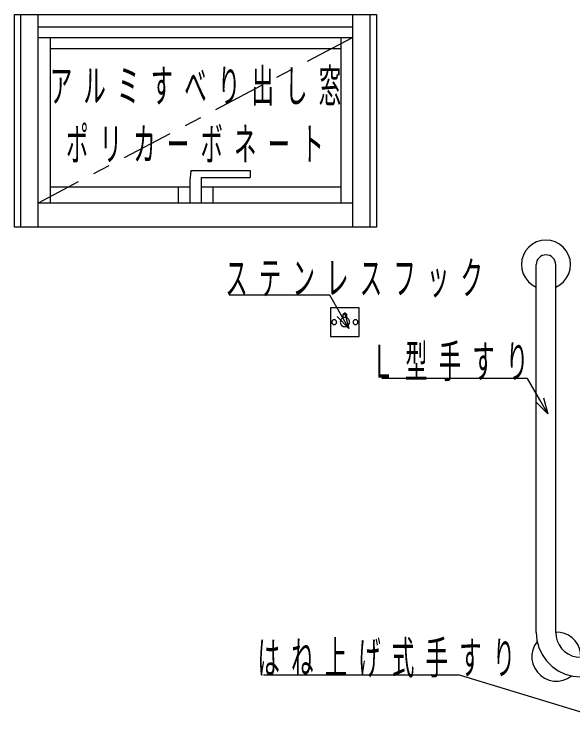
# Model space of a CAD drawing. Units: millimetres, scale not verified. Extents: x -11550 to 6, y -53460 to 8010.
# Drawn here: x -6575 to -5604, y -4266 to -3003 of the extents above; entities that cross this region are included whole.
import ezdxf

# ---------------------------------------------------------------- set-up
doc = ezdxf.new("R2010")
doc.units = ezdxf.units.MM
doc.header["$LTSCALE"] = 30
doc.linetypes.add('USER2', pattern=[6, 3, -1, 1, -1])
doc.layers.add('layer1', color=4, linetype='Continuous', lineweight=25)
doc.styles.add('ＭＳ ゴシック', font='')
doc.styles.get('ＭＳ ゴシック').set_extended_font_data('MS Gothic')

msp = doc.modelspace()

# ---------------------------------------------------------------- linework, layer by layer
at = {"layer": 'layer1', "color": 3}
for p, q in [((-6575, -3002.73), (-5945, -3002.73)), ((-6575, -3372.73), (-6575, -3002.73)), ((-6564.2, -3372.73), (-6564.2, -3002.73)), ((-6534, -3372.73), (-6534, -3002.73)), ((-5986, -3372.73), (-5986, -3002.73)), ((-5955.8, -3372.73), (-5955.8, -3002.73)), ((-5945, -3002.73), (-5945, -3372.73)), ((-6534, -3024.23), (-5986, -3024.23)), ((-6534, -3042.73), (-5986, -3042.73)), ((-6513, -3042.73), (-6513, -3330.73)), ((-6007, -3042.73), (-6007, -3330.73)), ((-6513, -3061.73), (-6007, -3061.73)), ((-6268, -3274.23), (-6270, -3292.23)), ((-6268, -3274.23), (-6165, -3274.23)), ((-6165, -3274.23), (-6165, -3286.23)), ((-6270, -3292.23), (-6270, -3330.73)), ((-6250, -3286.23), (-6165, -3286.23)), ((-6250, -3286.23), (-6250, -3330.73)), ((-6513, -3302.23), (-6270, -3302.23)), ((-6290, -3302.23), (-6290, -3330.73)), ((-6250, -3302.23), (-6007, -3302.23)), ((-6230, -3302.23), (-6230, -3330.73)), ((-5986, -3330.73), (-6534, -3330.73)), ((-5945, -3372.73), (-6575, -3372.73)), ((-5667, -4077.73), (-5667, -3437.73)), ((-5633, -4077.73), (-5633, -3437.73)), ((-6025, -3512.73), (-6025, -3562.73)), ((-5975, -3512.73), (-6025, -3512.73)), ((-6002, -3522.73), (-6003, -3523.73)), ((-6002, -3522.73), (-5998, -3522.73)), ((-5998, -3522.73), (-5997, -3523.73)), ((-5975, -3562.73), (-5975, -3512.73)), ((-6003, -3523.73), (-5997, -3523.73)), ((-6003, -3530.31), (-6003, -3523.73)), ((-5997, -3523.73), (-5997, -3530.31)), ((-6025, -3562.73), (-5975, -3562.73))]:
    msp.add_line(p, q, dxfattribs=at)
at = {"layer": 'layer1', "linetype": 'USER2'}
msp.add_line((-5986, -3042.73), (-6534, -3330.73), dxfattribs=at)
at = {"layer": 'layer1'}
for p, q in [((-6028.41, -3490.83), (-6201.2, -3490.83)), ((-6026.41, -3490.83), (-6028.41, -3490.83)), ((-6006.98, -3524.49), (-6026.41, -3490.83)), ((-6000.49, -3520.73), (-5992.98, -3548.73)), ((-5992.98, -3548.73), (-6013.48, -3528.24)), ((-5992.98, -3548.73), (-6006.98, -3524.49)), ((-5684.15, -3636.06), (-5935.76, -3636.06)), ((-5682.15, -3636.06), (-5684.15, -3636.06)), ((-5660.74, -3673.14), (-5682.15, -3636.06)), ((-5646.74, -3697.39), (-5660.74, -3673.14)), ((-5654.24, -3669.39), (-5646.74, -3697.39)), ((-5646.74, -3697.39), (-5667.24, -3676.9)), ((-5802.53, -4151.85), (-6141.44, -4151.85)), ((-5800.53, -4151.85), (-5802.53, -4151.85)), ((-5428.55, -4265.51), (-5800.53, -4151.85))]:
    msp.add_line(p, q, dxfattribs=at)
at = {"layer": 'layer1', "color": 3}
for points in [[(-5633, -3476.95), (-5625.72, -3472.91), (-5619.35, -3467.53), (-5614.15, -3461.02), (-5610.32, -3453.62), (-5607.99, -3445.63), (-5607.25, -3437.33), (-5608.14, -3429.05), (-5610.62, -3421.09), (-5614.59, -3413.77), (-5619.91, -3407.36), (-5626.37, -3402.1), (-5633.73, -3398.2), (-5641.71, -3395.79), (-5650, -3394.98), (-5658.29, -3395.79), (-5666.27, -3398.2), (-5673.63, -3402.1), (-5680.09, -3407.36), (-5685.41, -3413.77), (-5689.38, -3421.09), (-5691.86, -3429.05), (-5692.75, -3437.33), (-5692.01, -3445.63), (-5689.68, -3453.62), (-5685.85, -3461.02), (-5680.65, -3467.53), (-5674.28, -3472.91), (-5667, -3476.95)], [(-5633, -3437.73), (-5633.33, -3434.41), (-5634.29, -3431.22), (-5635.87, -3428.28), (-5637.98, -3425.71), (-5640.56, -3423.59), (-5643.49, -3422.02), (-5646.68, -3421.05), (-5650, -3420.73), (-5653.32, -3421.05), (-5656.51, -3422.02), (-5659.44, -3423.59), (-5662.02, -3425.71), (-5664.14, -3428.28), (-5665.71, -3431.22), (-5666.67, -3434.41), (-5667, -3437.73)], [(-5667, -4077.73), (-5665.83, -4091.1), (-5662.36, -4104.06), (-5656.68, -4116.22), (-5648.99, -4127.22), (-5639.49, -4136.71), (-5628.5, -4144.4), (-5616.34, -4150.08), (-5603.37, -4153.55), (-5590, -4154.72)], [(-5633, -4077.73), (-5632.35, -4085.19), (-5630.41, -4092.43), (-5627.24, -4099.22), (-5622.94, -4105.36), (-5617.64, -4110.66), (-5611.5, -4114.96), (-5604.71, -4118.13), (-5597.47, -4120.07), (-5590, -4120.72)], [(-5589.26, -4120.73), (-5589.77, -4113.07), (-5591.64, -4105.63), (-5594.81, -4098.64), (-5599.18, -4092.34), (-5604.6, -4086.91), (-5610.91, -4082.54), (-5617.9, -4079.37), (-5625.34, -4077.5), (-5632.99, -4076.99)], [(-5665.45, -4093.11), (-5669.96, -4100.07), (-5673.04, -4107.77), (-5674.58, -4115.92), (-5674.51, -4124.21), (-5672.85, -4132.34), (-5669.64, -4139.99), (-5665.02, -4146.88), (-5659.15, -4152.74), (-5652.27, -4157.36), (-5644.61, -4160.57), (-5636.49, -4162.24), (-5628.19, -4162.3), (-5620.04, -4160.77), (-5612.34, -4157.68), (-5605.38, -4153.17)]]:
    msp.add_lwpolyline(points, dxfattribs=at)
for points in [[(-6014.25, -3537.73), (-6014.33, -3536.9), (-6014.57, -3536.1), (-6014.97, -3535.37), (-6015.49, -3534.72), (-6016.14, -3534.19), (-6016.87, -3533.8), (-6017.67, -3533.56), (-6018.5, -3533.48), (-6019.33, -3533.56), (-6020.13, -3533.8), (-6020.86, -3534.19), (-6021.51, -3534.72), (-6022.03, -3535.37), (-6022.43, -3536.1), (-6022.67, -3536.9), (-6022.75, -3537.73), (-6022.67, -3538.56), (-6022.43, -3539.35), (-6022.03, -3540.09), (-6021.51, -3540.73), (-6020.86, -3541.26), (-6020.13, -3541.65), (-6019.33, -3541.89), (-6018.5, -3541.98), (-6017.67, -3541.89), (-6016.87, -3541.65), (-6016.14, -3541.26), (-6015.49, -3540.73), (-6014.97, -3540.09), (-6014.57, -3539.35), (-6014.33, -3538.56)], [(-6014.3, -3537.73), (-6014.38, -3536.91), (-6014.62, -3536.12), (-6015.01, -3535.39), (-6015.53, -3534.76), (-6016.17, -3534.23), (-6016.89, -3533.85), (-6017.68, -3533.61), (-6018.5, -3533.53), (-6019.32, -3533.61), (-6020.11, -3533.85), (-6020.83, -3534.23), (-6021.47, -3534.76), (-6021.99, -3535.39), (-6022.38, -3536.12), (-6022.62, -3536.91), (-6022.7, -3537.73), (-6022.62, -3538.55), (-6022.38, -3539.33), (-6021.99, -3540.06), (-6021.47, -3540.7), (-6020.83, -3541.22), (-6020.11, -3541.61), (-6019.32, -3541.84), (-6018.5, -3541.93), (-6017.68, -3541.84), (-6016.89, -3541.61), (-6016.17, -3541.22), (-6015.53, -3540.7), (-6015.01, -3540.06), (-6014.62, -3539.33), (-6014.38, -3538.55)], [(-5992, -3537.73), (-5992.15, -3536.17), (-5992.61, -3534.66), (-5993.35, -3533.28), (-5994.34, -3532.07), (-5995.56, -3531.07), (-5996.94, -3530.34), (-5998.44, -3529.88), (-6000, -3529.73), (-6001.56, -3529.88), (-6003.06, -3530.34), (-6004.44, -3531.07), (-6005.66, -3532.07), (-6006.65, -3533.28), (-6007.39, -3534.66), (-6007.85, -3536.17), (-6008, -3537.73), (-6007.85, -3539.29), (-6007.39, -3540.79), (-6006.65, -3542.17), (-6005.66, -3543.38), (-6004.44, -3544.38), (-6003.06, -3545.12), (-6001.56, -3545.57), (-6000, -3545.73), (-5998.44, -3545.57), (-5996.94, -3545.12), (-5995.56, -3544.38), (-5994.34, -3543.38), (-5993.35, -3542.17), (-5992.61, -3540.79), (-5992.15, -3539.29)], [(-5977.25, -3537.73), (-5977.33, -3536.9), (-5977.57, -3536.1), (-5977.97, -3535.37), (-5978.49, -3534.72), (-5979.14, -3534.19), (-5979.87, -3533.8), (-5980.67, -3533.56), (-5981.5, -3533.48), (-5982.33, -3533.56), (-5983.13, -3533.8), (-5983.86, -3534.19), (-5984.51, -3534.72), (-5985.03, -3535.37), (-5985.43, -3536.1), (-5985.67, -3536.9), (-5985.75, -3537.73), (-5985.67, -3538.56), (-5985.43, -3539.35), (-5985.03, -3540.09), (-5984.51, -3540.73), (-5983.86, -3541.26), (-5983.13, -3541.65), (-5982.33, -3541.89), (-5981.5, -3541.98), (-5980.67, -3541.89), (-5979.87, -3541.65), (-5979.14, -3541.26), (-5978.49, -3540.73), (-5977.97, -3540.09), (-5977.57, -3539.35), (-5977.33, -3538.56)], [(-5977.3, -3537.73), (-5977.38, -3536.91), (-5977.62, -3536.12), (-5978.01, -3535.39), (-5978.53, -3534.76), (-5979.17, -3534.23), (-5979.89, -3533.85), (-5980.68, -3533.61), (-5981.5, -3533.53), (-5982.32, -3533.61), (-5983.11, -3533.85), (-5983.83, -3534.23), (-5984.47, -3534.76), (-5984.99, -3535.39), (-5985.38, -3536.12), (-5985.62, -3536.91), (-5985.7, -3537.73), (-5985.62, -3538.55), (-5985.38, -3539.33), (-5984.99, -3540.06), (-5984.47, -3540.7), (-5983.83, -3541.22), (-5983.11, -3541.61), (-5982.32, -3541.84), (-5981.5, -3541.93), (-5980.68, -3541.84), (-5979.89, -3541.61), (-5979.17, -3541.22), (-5978.53, -3540.7), (-5978.01, -3540.06), (-5977.62, -3539.33), (-5977.38, -3538.55)]]:
    msp.add_lwpolyline(points, close=True, dxfattribs=at)

# ---------------------------------------------------------------- texts
at = {"layer": 'layer1', "color": 2, "char_height": 57.18, "style": 'ＭＳ ゴシック'}
for s, insert, attachment_point in [('\\T1.5;\\W0.5;アルミすべり出し窓', (-6513.5, -3129.7), 4), ('\\T1.5;\\W0.5;ポリカーボネート', (-6485.33, -3229.7), 4), ('\\T1.5;\\W0.5;ステンレスフック', (-6208.09, -3495.35), 7), ('\\T1.5;\\W0.5;Ｌ型手すり', (-5953.66, -3640.57), 7), ('\\T1.5;\\W0.5;はね上げ式手すり', (-6152.11, -4156.37), 7)]:
    msp.add_mtext(s, dxfattribs=dict(at, insert=insert, attachment_point=attachment_point))

doc.saveas('drawing.dxf')
